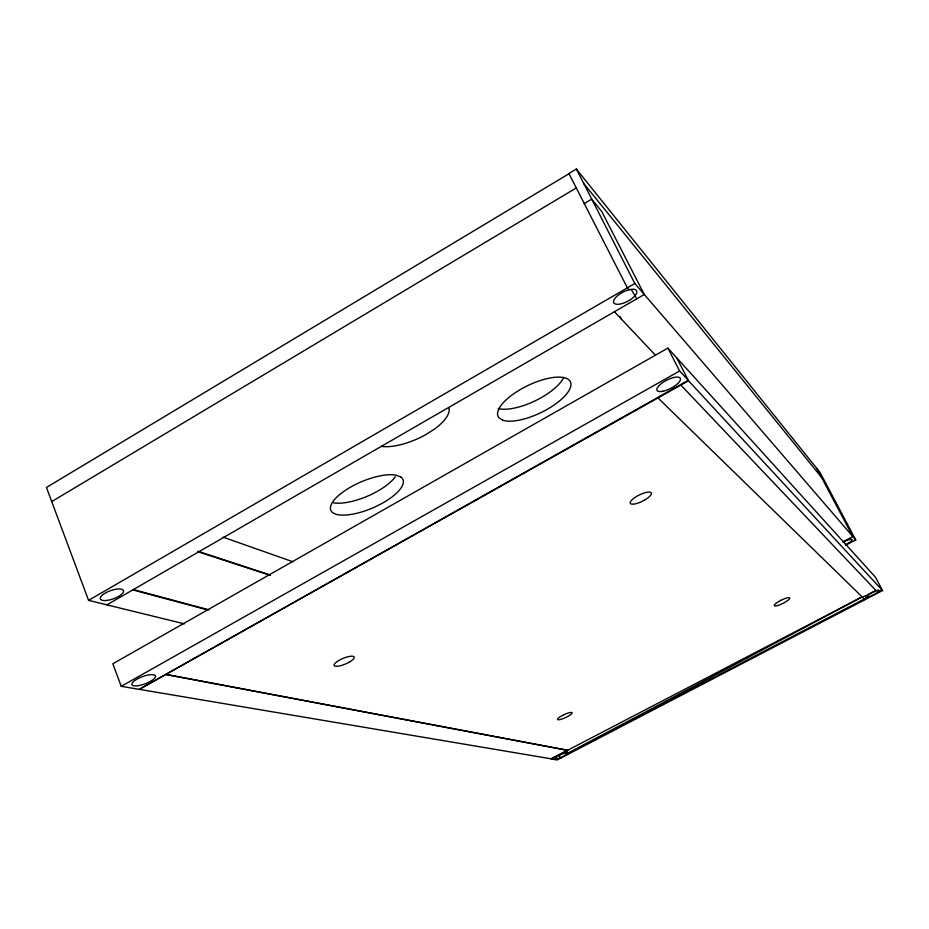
<?xml version="1.0" encoding="UTF-8"?>
<svg xmlns="http://www.w3.org/2000/svg" width="929" height="929" viewBox="0 0 929 929"><rect width="100%" height="100%" fill="white"/><g stroke="black" fill="none" stroke-linecap="round" stroke-linejoin="round"><path stroke-width="1.39" d="M636.829 298.79L631.36 289.662M867.082 595.384L866.85 595.617A7.304 1.393 -26.9 0 0 867.64 597.115L868.952 596.732A7.304 1.393 -26.9 0 0 877.464 592.284A7.304 1.393 -26.9 0 0 877.22 590.356L875.908 590.739A7.304 1.393 -26.9 0 0 867.941 594.769L866.455 596.941L868.255 596.941L566.841 754.081A6.956 1.301 -24.8 0 1 561.464 757.216L559.827 757.901A6.956 1.301 -24.8 0 1 555.705 757.658L556.668 756.926A6.956 1.301 -24.8 0 1 564.309 753.268L565.645 752.896A6.956 1.301 -24.8 0 1 567.445 753.465L862.147 596.894L867.082 595.384L876.128 590.67L680.864 385.047L139.338 689.353L551.211 758.83L862.147 596.894L864.992 599.693M564.6 753.187L567.712 750.377L551.211 758.83M845.518 545.311L855.737 539.9L820.052 472.466L576.34 169.02L568.896 173.514L627.365 287.827L629.107 289.802M569.163 173.618L46.45 487.458L88.569 600.366L184.348 623.823M51.734 501.579L576.421 187.867M584.271 203.579L591.668 199.178L601.783 211.557L644.285 294.493L107.032 604.791M855.737 539.9L634.821 283.508L88.569 600.366M667.893 348.096L112.827 663.782L121.246 686.334L139.176 689.353L688.25 380.333L679.61 370.996L667.893 348.096L875.49 577.223L882.55 590.542L557.098 759.98L551.292 759.005M121.246 686.334L679.61 370.996M680.864 385.047L688.494 380.751L882.55 590.542M842.522 542.025L852.845 536.544L816.881 468.611M877.951 591.889L881.888 589.834M555.356 756.88L556.483 757.077M561.128 757.878L560.245 757.727L559.049 755.103M165.966 674.361L567.863 750.307M166.047 674.57L567.712 750.377M133.532 589.613L209.071 609.854M132.766 589.915L206.97 609.761M198.156 551.338L269.573 574.749M197.598 551.605L270.409 575.434M223.192 537.194L292.74 561.708M657.848 397.809L862.147 596.894M614.429 311.738L655.328 355.075M576.34 169.02L583.807 183.559L821.503 477.332M676.707 357.828L688.494 380.751M634.821 283.508L583.807 183.559M620.2 316.65L621.501 319.239M563.706 377.627A39.993 15.294 -25.7 0 1 534.372 401.212A39.993 15.294 -25.7 0 1 498.269 408.539M395.313 476.786A39.123 14.492 -23.1 0 1 333.592 502.891M448.939 407.959A41.886 16.374 -23.9 0 1 433.913 429.488L425.331 434.877A41.886 16.374 -23.9 0 1 381.285 446.384M844.206 541.77A7.269 1.614 -27.2 0 1 852.125 539.552A7.269 1.614 -27.2 0 1 845.378 544.766M634.623 296.061L633.775 297.013A12.867 5.168 -27.7 0 1 614.104 303.191A12.867 5.168 -27.7 0 1 627.702 290.15L630.57 289.442A12.867 5.168 -27.7 0 1 635.517 295.074L634.623 296.061M780.824 600.366L778.862 601.446A8.663 1.823 -26.4 0 0 774.287 605.754L774.856 605.998A8.663 1.823 -26.4 0 0 783.147 603.281L785.086 602.224A8.663 1.823 -26.4 0 0 789.708 597.904L789.151 597.661A8.663 1.823 -26.4 0 0 780.824 600.366M644.598 500.092L641.904 501.497A11.763 3.507 -26.2 0 1 630.756 501.265A11.763 3.507 -26.2 0 1 648.279 492.091A11.763 3.507 -26.2 0 1 644.598 500.092M349.374 662.087L346.958 663.352A10.893 3.066 -22.8 0 1 334.185 664.537A10.893 3.066 -22.8 0 1 349.815 656.362A10.893 3.066 -22.8 0 1 349.374 662.087M563.729 714.796L561.882 715.736A8.024 1.649 -24.7 0 0 557.888 719.72A8.024 1.649 -24.7 0 0 566.527 717.118A8.024 1.649 -24.7 0 0 572.067 712.671L571.544 712.45A8.024 1.649 -24.7 0 0 563.729 714.796M400.701 476.925L395.951 475.149A39.215 14.249 -23.1 0 0 334.603 499.454A39.215 14.249 -23.1 0 0 365.062 510.869A39.215 14.249 -23.1 0 0 400.701 476.925M502.903 420.245L499.059 417.887A40.086 15.027 -25.7 0 1 539.807 380.693A40.086 15.027 -25.7 0 1 564.797 396.009A40.086 15.027 -25.7 0 1 502.903 420.245M662.632 391.318A13.145 4.564 -27.3 0 0 680.516 379.137A13.145 4.564 -27.3 0 0 662.818 382.481A13.145 4.564 -27.3 0 0 662.632 391.318M138.711 685.614A12.541 3.832 -20.5 0 0 155.445 675.975A12.541 3.832 -20.5 0 0 136.853 679.238A12.541 3.832 -20.5 0 0 138.711 685.614M106.069 600.506A12.274 4.331 -19.6 0 0 123.569 591.192A12.274 4.331 -19.6 0 0 106.115 592.586A12.274 4.331 -19.6 0 0 106.069 600.506"/></g></svg>
